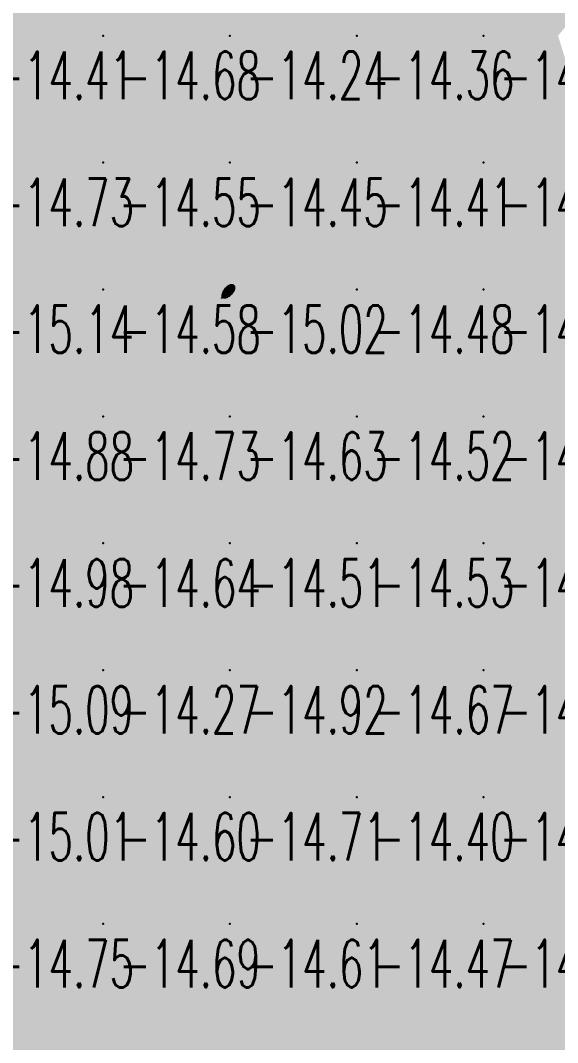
# Model space of a CAD drawing. Header units: millimetres. Extents: x 88261 to 90953, y 390274 to 392322.
# Drawn here: x 89603.7 to 89646.1, y 391417.9 to 391498.4 of the extents above; entities that cross this region are included whole.
import ezdxf
from ezdxf.enums import TextEntityAlignment as Align

# ---------------------------------------------------------------- set-up
doc = ezdxf.new("R2010")
doc.units = ezdxf.units.MM
doc.header["$LTSCALE"] = 25
for name, color, linetype in [('CN_04_00', 242, 'Continuous'), ('COTEAlt', 7, 'Continuous'), ('TN_COLORIAGE', 7, 'Continuous')]:
    doc.layers.add(name, color=color, linetype=linetype)
doc.styles.add('Simplex 1.0', font='Simplex.shx', dxfattribs={"width": 0.99, "height": 2.5})
doc.styles.get("Standard").update_dxf_attribs({"font": 'times.ttf'})

# ---------------------------------------------------------------- blocks, each defined once
blk = doc.blocks.new('COTE')
at = {"color": 0}
blk.add_point((0, 0), dxfattribs=at)
at = {"layer": 'COTEAlt'}
blk.add_attdef('ALT', text='', height=3.75, dxfattribs=at).set_placement((1.25, -1.25), align=Align.TOP_LEFT)

msp = doc.modelspace()

# ---------------------------------------------------------------- linework, layer by layer
at = {"layer": 'CN_04_00', "elevation": -15, "flags": 128}
msp.add_lwpolyline([(89620.593, 391477.262), (89620.605, 391477.314), (89620.611, 391477.362), (89620.61, 391477.406), (89620.604, 391477.447), (89620.592, 391477.483), (89620.575, 391477.514), (89620.553, 391477.54), (89620.525, 391477.561), (89620.493, 391477.577), (89620.457, 391477.588), (89620.417, 391477.593), (89620.374, 391477.592), (89620.327, 391477.585), (89620.278, 391477.572), (89620.226, 391477.553), (89620.172, 391477.527), (89620.116, 391477.496), (89620.06, 391477.458), (89620.004, 391477.414), (89619.949, 391477.364), (89619.896, 391477.309), (89619.844, 391477.247), (89619.797, 391477.18), (89619.753, 391477.108), (89619.714, 391477.032), (89619.682, 391476.956), (89619.658, 391476.882), (89619.644, 391476.813), (89619.641, 391476.75), (89619.651, 391476.697), (89619.674, 391476.656), (89619.712, 391476.628), (89619.763, 391476.615), (89619.824, 391476.613), (89619.893, 391476.623), (89619.967, 391476.642), (89620.043, 391476.671), (89620.119, 391476.707), (89620.192, 391476.75), (89620.261, 391476.799), (89620.323, 391476.852), (89620.381, 391476.909), (89620.432, 391476.968), (89620.477, 391477.029), (89620.516, 391477.089), (89620.548, 391477.149), (89620.574, 391477.207), (89620.593, 391477.262)], close=True, dxfattribs=at)
at = {"layer": 'TN_COLORIAGE', "color": 231}
for points in [[(89600.249, 391497.239, -14.587), (89610.249, 391497.239, -14.587), (89610.249, 391507.239, -14.587)], [(89600.249, 391507.239, -14.587), (89600.249, 391497.239, -14.587), (89610.249, 391507.239, -14.587)], [(89610.249, 391497.239, -14.279), (89620.249, 391497.239, -14.279), (89620.249, 391507.239, -14.279)], [(89610.249, 391507.239, -14.279), (89610.249, 391497.239, -14.279), (89620.249, 391507.239, -14.279)], [(89620.249, 391497.239, -14.201), (89630.249, 391497.239, -14.201), (89630.249, 391507.239, -14.201)], [(89620.249, 391507.239, -14.201), (89620.249, 391497.239, -14.201), (89630.249, 391507.239, -14.201)], [(89630.249, 391507.239, -14.28), (89630.249, 391497.239, -14.28), (89640.249, 391507.239, -14.28)], [(89630.249, 391497.239, -14.28), (89640.249, 391497.239, -14.28), (89640.249, 391507.239, -14.28)], [(89640.249, 391507.239, -14.073), (89640.249, 391497.239, -14.073), (89650.249, 391507.239, -14.073)], [(89640.249, 391497.239, -14), (89646.119, 391497.239, -14), (89650.249, 391507.239, -14), (89650.249, 391502.321, -14)], [(89600.249, 391487.239, -14.677), (89610.249, 391487.239, -14.677), (89610.249, 391497.239, -14.677)], [(89600.249, 391497.239, -14.677), (89600.249, 391487.239, -14.677), (89610.249, 391497.239, -14.677)], [(89610.249, 391487.239, -14.242), (89620.249, 391487.239, -14.242), (89620.249, 391497.239, -14.242)], [(89610.249, 391497.239, -14.242), (89610.249, 391487.239, -14.242), (89620.249, 391497.239, -14.242)], [(89620.249, 391487.239, -14.361), (89630.249, 391487.239, -14.361), (89630.249, 391497.239, -14.361)], [(89620.249, 391497.239, -14.361), (89620.249, 391487.239, -14.361), (89630.249, 391497.239, -14.361)], [(89630.249, 391497.239, -14.107), (89630.249, 391487.239, -14.107), (89640.249, 391497.239, -14.107)], [(89630.249, 391487.239, -14.107), (89640.249, 391487.239, -14.107), (89640.249, 391497.239, -14.107)], [(89640.249, 391487.239, -14), (89647.096, 391494.087, -14), (89640.249, 391497.239, -14), (89646.119, 391497.239, -14)], [(89640.249, 391487.239, -14), (89647.096, 391494.087, -14), (89650.249, 391487.239, -14), (89650.249, 391492.731, -14)], [(89600.249, 391480.608, -14.553), (89602.623, 391479.613, -14.553), (89600.249, 391487.239, -14.553), (89610.249, 391487.239, -14.553)], [(89602.743, 391477.239, -14.553), (89602.623, 391479.613, -14.553), (89610.249, 391477.239, -14.553), (89610.249, 391487.239, -14.553)], [(89619.755, 391477.239, -14.451), (89620.249, 391477.62, -14.451), (89610.249, 391477.239, -14.451), (89620.249, 391487.239, -14.451)], [(89610.249, 391487.239, -14.451), (89610.249, 391477.239, -14.451), (89620.249, 391487.239, -14.451)], [(89620.249, 391477.62, -14.41), (89620.605, 391477.595, -14.41), (89620.249, 391487.239, -14.41), (89630.249, 391487.239, -14.41)], [(89620.648, 391477.239, -14.41), (89620.605, 391477.595, -14.41), (89630.249, 391477.239, -14.41), (89630.249, 391487.239, -14.41)], [(89630.249, 391487.239, -14.164), (89630.249, 391477.239, -14.164), (89640.249, 391487.239, -14.164)], [(89630.249, 391477.239, -14.164), (89640.249, 391477.239, -14.164), (89640.249, 391487.239, -14.164)], [(89640.249, 391487.239, -14.092), (89640.249, 391477.239, -14.092), (89650.249, 391487.239, -14.092)], [(89640.249, 391477.239, -14.092), (89650.249, 391477.239, -14.092), (89650.249, 391487.239, -14.092)], [(89600.249, 391467.239, -14.581), (89610.249, 391467.239, -14.581), (89610.249, 391477.239, -14.581)], [(89600.249, 391471.889, -14.581), (89602.743, 391477.239, -14.581), (89600.249, 391467.239, -14.581), (89610.249, 391477.239, -14.581)], [(89619.511, 391476.501, -14.581), (89619.755, 391477.239, -14.581), (89610.249, 391467.239, -14.581), (89610.249, 391477.239, -14.581)], [(89619.511, 391476.501, -14.626), (89620.249, 391476.69, -14.626), (89610.249, 391467.239, -14.626), (89620.249, 391467.239, -14.626)], [(89620.249, 391467.239, -14.476), (89630.249, 391467.239, -14.476), (89630.249, 391477.239, -14.476)], [(89620.249, 391476.69, -14.476), (89620.648, 391477.239, -14.476), (89620.249, 391467.239, -14.476), (89630.249, 391477.239, -14.476)], [(89630.249, 391477.239, -14.376), (89630.249, 391467.239, -14.376), (89640.249, 391477.239, -14.376)], [(89630.249, 391467.239, -14.376), (89640.249, 391467.239, -14.376), (89640.249, 391477.239, -14.376)], [(89640.249, 391477.239, -14.644), (89640.249, 391467.239, -14.644), (89650.249, 391477.239, -14.644)], [(89640.249, 391467.239, -14.644), (89650.249, 391467.239, -14.644), (89650.249, 391477.239, -14.644)], [(89600.249, 391457.239, -14.727), (89610.249, 391457.239, -14.727), (89610.249, 391467.239, -14.727)], [(89600.249, 391467.239, -14.727), (89600.249, 391457.239, -14.727), (89610.249, 391467.239, -14.727)], [(89610.249, 391457.239, -14.626), (89620.249, 391457.239, -14.626), (89620.249, 391467.239, -14.626)], [(89610.249, 391467.239, -14.626), (89610.249, 391457.239, -14.626), (89620.249, 391467.239, -14.626)], [(89620.249, 391457.239, -14.521), (89630.249, 391457.239, -14.521), (89630.249, 391467.239, -14.521)], [(89620.249, 391467.239, -14.521), (89620.249, 391457.239, -14.521), (89630.249, 391467.239, -14.521)], [(89630.249, 391467.239, -14.464), (89630.249, 391457.239, -14.464), (89640.249, 391467.239, -14.464)], [(89630.249, 391457.239, -14.464), (89640.249, 391457.239, -14.464), (89640.249, 391467.239, -14.464)], [(89640.249, 391467.239, -14.014), (89640.249, 391457.239, -14.014), (89650.249, 391467.239, -14.014)], [(89640.249, 391457.239, -14), (89648.371, 391457.239, -14), (89650.249, 391467.239, -14), (89650.249, 391466.235, -14)], [(89600.249, 391455.541, -14.645), (89602.234, 391449.225, -14.645), (89600.249, 391457.239, -14.645), (89610.249, 391457.239, -14.645)], [(89602.234, 391449.225, -14.27), (89601.324, 391447.239, -14.27), (89610.249, 391457.239, -14.27), (89610.249, 391447.239, -14.27)], [(89610.249, 391447.239, -14.514), (89620.249, 391447.239, -14.514), (89620.249, 391457.239, -14.514)], [(89610.249, 391457.239, -14.514), (89610.249, 391447.239, -14.514), (89620.249, 391457.239, -14.514)], [(89620.249, 391447.239, -14.533), (89630.249, 391447.239, -14.533), (89630.249, 391457.239, -14.533)], [(89620.249, 391457.239, -14.533), (89620.249, 391447.239, -14.533), (89630.249, 391457.239, -14.533)], [(89630.249, 391457.239, -14.542), (89630.249, 391447.239, -14.542), (89640.249, 391457.239, -14.542)], [(89630.249, 391447.239, -14.542), (89640.249, 391447.239, -14.542), (89640.249, 391457.239, -14.542)], [(89640.249, 391457.239, -14), (89648.371, 391457.239, -14), (89640.249, 391447.239, -14), (89647.736, 391454.726, -14)], [(89647.736, 391454.726, -14.374), (89648.923, 391447.239, -14.374), (89640.249, 391447.239, -14.374)], [(89600.421, 391437.239, -14.27), (89600.344, 391437.335, -14.27), (89610.249, 391437.239, -14.27), (89610.249, 391447.239, -14.27)], [(89600.344, 391437.335, -14.27), (89601.324, 391447.239, -14.27), (89610.249, 391447.239, -14.27)], [(89610.249, 391437.239, -14.923), (89620.249, 391437.239, -14.923), (89620.249, 391447.239, -14.923)], [(89610.249, 391447.239, -14.923), (89610.249, 391437.239, -14.923), (89620.249, 391447.239, -14.923)], [(89620.249, 391437.239, -14.675), (89630.249, 391437.239, -14.675), (89630.249, 391447.239, -14.675)], [(89620.249, 391447.239, -14.675), (89620.249, 391437.239, -14.675), (89630.249, 391447.239, -14.675)], [(89630.249, 391447.239, -14.374), (89630.249, 391437.239, -14.374), (89640.249, 391447.239, -14.374)], [(89630.249, 391437.239, -14.374), (89640.249, 391437.239, -14.374), (89640.249, 391447.239, -14.374)], [(89640.249, 391447.239, -14), (89648.923, 391447.239, -14), (89640.249, 391437.239, -14), (89648.122, 391445.113, -14)], [(89648.122, 391445.113, -14.211), (89649.081, 391437.239, -14.211), (89640.249, 391437.239, -14.211)], [(89600.249, 391427.239, -14.599), (89610.249, 391427.239, -14.599), (89610.249, 391437.239, -14.599)], [(89600.249, 391436.962, -14.599), (89600.421, 391437.239, -14.599), (89600.249, 391427.239, -14.599), (89610.249, 391437.239, -14.599)], [(89610.249, 391427.239, -14.706), (89620.249, 391427.239, -14.706), (89620.249, 391437.239, -14.706)], [(89610.249, 391437.239, -14.706), (89610.249, 391427.239, -14.706), (89620.249, 391437.239, -14.706)], [(89620.249, 391427.239, -14.397), (89630.249, 391427.239, -14.397), (89630.249, 391437.239, -14.397)], [(89620.249, 391437.239, -14.397), (89620.249, 391427.239, -14.397), (89630.249, 391437.239, -14.397)], [(89630.249, 391437.239, -14.211), (89630.249, 391427.239, -14.211), (89640.249, 391437.239, -14.211)], [(89630.249, 391427.239, -14.211), (89640.249, 391427.239, -14.211), (89640.249, 391437.239, -14.211)], [(89640.249, 391427.239, -14), (89649.117, 391436.108, -14), (89640.249, 391437.239, -14), (89649.081, 391437.239, -14)], [(89640.249, 391427.239, -14), (89649.117, 391436.108, -14), (89650.249, 391427.239, -14), (89650.249, 391436.078, -14)], [(89600.249, 391417.239, -14.689), (89610.249, 391417.239, -14.689), (89610.249, 391427.239, -14.689)], [(89600.249, 391427.239, -14.689), (89600.249, 391417.239, -14.689), (89610.249, 391427.239, -14.689)], [(89610.249, 391417.239, -14.611), (89620.249, 391417.239, -14.611), (89620.249, 391427.239, -14.611)], [(89610.249, 391427.239, -14.611), (89610.249, 391417.239, -14.611), (89620.249, 391427.239, -14.611)], [(89620.249, 391417.239, -14.466), (89630.249, 391417.239, -14.466), (89630.249, 391427.239, -14.466)], [(89620.249, 391427.239, -14.466), (89620.249, 391417.239, -14.466), (89630.249, 391427.239, -14.466)], [(89630.249, 391427.239, -14.219), (89630.249, 391417.239, -14.219), (89640.249, 391427.239, -14.219)], [(89630.249, 391417.239, -14.219), (89640.249, 391417.239, -14.219), (89640.249, 391427.239, -14.219)], [(89640.249, 391427.239, -14.213), (89640.249, 391417.239, -14.213), (89650.249, 391427.239, -14.213)], [(89640.249, 391417.239, -14.213), (89650.249, 391417.239, -14.213), (89650.249, 391427.239, -14.213)]]:
    msp.add_solid(points, dxfattribs=at)
at = {"layer": 'TN_COLORIAGE', "color": 241}
for points in [[(89620.249, 391477.62, -15.022), (89619.755, 391477.239, -15.022), (89620.249, 391477.239, -15.022)], [(89620.605, 391477.595, -15.022), (89620.249, 391477.62, -15.022), (89620.249, 391477.239, -15.022)], [(89620.605, 391477.595, -15.022), (89620.648, 391477.239, -15.022), (89620.249, 391477.239, -15.022)], [(89620.249, 391476.69, -15.022), (89619.511, 391476.501, -15.022), (89620.249, 391477.239, -15.022)], [(89619.755, 391477.239, -15.022), (89619.511, 391476.501, -15.022), (89620.249, 391477.239, -15.022)], [(89620.648, 391477.239, -15.022), (89620.249, 391476.69, -15.022), (89620.249, 391477.239, -15.022)]]:
    msp.add_solid(points, dxfattribs=at)

# ---------------------------------------------------------------- block references
at = {"layer": 'COTEAlt'}
ref = msp.add_blockref('COTE', (89600.249, 391497.239), dxfattribs=at)
ref.add_attrib('ALT', '-14.41', dxfattribs={"height": 3.75, "style": 'Simplex 1.0', "width": 0.6}).set_placement((89601.499, 391495.989), align=Align.TOP_LEFT)
ref = msp.add_blockref('COTE', (89610.249, 391497.239), dxfattribs=at)
ref.add_attrib('ALT', '-14.68', dxfattribs={"height": 3.75, "style": 'Simplex 1.0', "width": 0.6}).set_placement((89611.499, 391495.989), align=Align.TOP_LEFT)
ref = msp.add_blockref('COTE', (89620.249, 391497.239), dxfattribs=at)
ref.add_attrib('ALT', '-14.24', dxfattribs={"height": 3.75, "style": 'Simplex 1.0', "width": 0.6}).set_placement((89621.499, 391495.989), align=Align.TOP_LEFT)
ref = msp.add_blockref('COTE', (89630.249, 391497.239), dxfattribs=at)
ref.add_attrib('ALT', '-14.36', dxfattribs={"height": 3.75, "style": 'Simplex 1.0', "width": 0.6}).set_placement((89631.499, 391495.989), align=Align.TOP_LEFT)
ref = msp.add_blockref('COTE', (89640.249, 391497.239), dxfattribs=at)
ref.add_attrib('ALT', '-14.11', dxfattribs={"height": 3.75, "style": 'Simplex 1.0', "width": 0.6}).set_placement((89641.499, 391495.989), align=Align.TOP_LEFT)
ref = msp.add_blockref('COTE', (89600.249, 391487.239), dxfattribs=at)
ref.add_attrib('ALT', '-14.73', dxfattribs={"height": 3.75, "style": 'Simplex 1.0', "width": 0.6}).set_placement((89601.499, 391485.989), align=Align.TOP_LEFT)
ref = msp.add_blockref('COTE', (89610.249, 391487.239), dxfattribs=at)
ref.add_attrib('ALT', '-14.55', dxfattribs={"height": 3.75, "style": 'Simplex 1.0', "width": 0.6}).set_placement((89611.499, 391485.989), align=Align.TOP_LEFT)
ref = msp.add_blockref('COTE', (89620.249, 391487.239), dxfattribs=at)
ref.add_attrib('ALT', '-14.45', dxfattribs={"height": 3.75, "style": 'Simplex 1.0', "width": 0.6}).set_placement((89621.499, 391485.989), align=Align.TOP_LEFT)
ref = msp.add_blockref('COTE', (89630.249, 391487.239), dxfattribs=at)
ref.add_attrib('ALT', '-14.41', dxfattribs={"height": 3.75, "style": 'Simplex 1.0', "width": 0.6}).set_placement((89631.499, 391485.989), align=Align.TOP_LEFT)
ref = msp.add_blockref('COTE', (89640.249, 391487.239), dxfattribs=at)
ref.add_attrib('ALT', '-14.16', dxfattribs={"height": 3.75, "style": 'Simplex 1.0', "width": 0.6}).set_placement((89641.499, 391485.989), align=Align.TOP_LEFT)
ref = msp.add_blockref('COTE', (89600.249, 391477.239), dxfattribs=at)
ref.add_attrib('ALT', '-15.14', dxfattribs={"height": 3.75, "style": 'Simplex 1.0', "width": 0.6}).set_placement((89601.499, 391475.989), align=Align.TOP_LEFT)
ref = msp.add_blockref('COTE', (89610.249, 391477.239), dxfattribs=at)
ref.add_attrib('ALT', '-14.58', dxfattribs={"height": 3.75, "style": 'Simplex 1.0', "width": 0.6}).set_placement((89611.499, 391475.989), align=Align.TOP_LEFT)
ref = msp.add_blockref('COTE', (89620.249, 391477.239), dxfattribs=at)
ref.add_attrib('ALT', '-15.02', dxfattribs={"height": 3.75, "style": 'Simplex 1.0', "width": 0.6}).set_placement((89621.499, 391475.989), align=Align.TOP_LEFT)
ref = msp.add_blockref('COTE', (89630.249, 391477.239), dxfattribs=at)
ref.add_attrib('ALT', '-14.48', dxfattribs={"height": 3.75, "style": 'Simplex 1.0', "width": 0.6}).set_placement((89631.499, 391475.989), align=Align.TOP_LEFT)
ref = msp.add_blockref('COTE', (89640.249, 391477.239), dxfattribs=at)
ref.add_attrib('ALT', '-14.38', dxfattribs={"height": 3.75, "style": 'Simplex 1.0', "width": 0.6}).set_placement((89641.499, 391475.989), align=Align.TOP_LEFT)
ref = msp.add_blockref('COTE', (89600.249, 391467.239), dxfattribs=at)
ref.add_attrib('ALT', '-14.88', dxfattribs={"height": 3.75, "style": 'Simplex 1.0', "width": 0.6}).set_placement((89601.499, 391465.989), align=Align.TOP_LEFT)
ref = msp.add_blockref('COTE', (89610.249, 391467.239), dxfattribs=at)
ref.add_attrib('ALT', '-14.73', dxfattribs={"height": 3.75, "style": 'Simplex 1.0', "width": 0.6}).set_placement((89611.499, 391465.989), align=Align.TOP_LEFT)
ref = msp.add_blockref('COTE', (89620.249, 391467.239), dxfattribs=at)
ref.add_attrib('ALT', '-14.63', dxfattribs={"height": 3.75, "style": 'Simplex 1.0', "width": 0.6}).set_placement((89621.499, 391465.989), align=Align.TOP_LEFT)
ref = msp.add_blockref('COTE', (89630.249, 391467.239), dxfattribs=at)
ref.add_attrib('ALT', '-14.52', dxfattribs={"height": 3.75, "style": 'Simplex 1.0', "width": 0.6}).set_placement((89631.499, 391465.989), align=Align.TOP_LEFT)
ref = msp.add_blockref('COTE', (89640.249, 391467.239), dxfattribs=at)
ref.add_attrib('ALT', '-14.46', dxfattribs={"height": 3.75, "style": 'Simplex 1.0', "width": 0.6}).set_placement((89641.499, 391465.989), align=Align.TOP_LEFT)
ref = msp.add_blockref('COTE', (89600.249, 391457.239), dxfattribs=at)
ref.add_attrib('ALT', '-14.98', dxfattribs={"height": 3.75, "style": 'Simplex 1.0', "width": 0.6}).set_placement((89601.499, 391455.989), align=Align.TOP_LEFT)
ref = msp.add_blockref('COTE', (89610.249, 391457.239), dxfattribs=at)
ref.add_attrib('ALT', '-14.64', dxfattribs={"height": 3.75, "style": 'Simplex 1.0', "width": 0.6}).set_placement((89611.499, 391455.989), align=Align.TOP_LEFT)
ref = msp.add_blockref('COTE', (89620.249, 391457.239), dxfattribs=at)
ref.add_attrib('ALT', '-14.51', dxfattribs={"height": 3.75, "style": 'Simplex 1.0', "width": 0.6}).set_placement((89621.499, 391455.989), align=Align.TOP_LEFT)
ref = msp.add_blockref('COTE', (89630.249, 391457.239), dxfattribs=at)
ref.add_attrib('ALT', '-14.53', dxfattribs={"height": 3.75, "style": 'Simplex 1.0', "width": 0.6}).set_placement((89631.499, 391455.989), align=Align.TOP_LEFT)
ref = msp.add_blockref('COTE', (89640.249, 391457.239), dxfattribs=at)
ref.add_attrib('ALT', '-14.54', dxfattribs={"height": 3.75, "style": 'Simplex 1.0', "width": 0.6}).set_placement((89641.499, 391455.989), align=Align.TOP_LEFT)
ref = msp.add_blockref('COTE', (89600.249, 391447.239), dxfattribs=at)
ref.add_attrib('ALT', '-15.09', dxfattribs={"height": 3.75, "style": 'Simplex 1.0', "width": 0.6}).set_placement((89601.499, 391445.989), align=Align.TOP_LEFT)
ref = msp.add_blockref('COTE', (89610.249, 391447.239), dxfattribs=at)
ref.add_attrib('ALT', '-14.27', dxfattribs={"height": 3.75, "style": 'Simplex 1.0', "width": 0.6}).set_placement((89611.499, 391445.989), align=Align.TOP_LEFT)
ref = msp.add_blockref('COTE', (89620.249, 391447.239), dxfattribs=at)
ref.add_attrib('ALT', '-14.92', dxfattribs={"height": 3.75, "style": 'Simplex 1.0', "width": 0.6}).set_placement((89621.499, 391445.989), align=Align.TOP_LEFT)
ref = msp.add_blockref('COTE', (89630.249, 391447.239), dxfattribs=at)
ref.add_attrib('ALT', '-14.67', dxfattribs={"height": 3.75, "style": 'Simplex 1.0', "width": 0.6}).set_placement((89631.499, 391445.989), align=Align.TOP_LEFT)
ref = msp.add_blockref('COTE', (89640.249, 391447.239), dxfattribs=at)
ref.add_attrib('ALT', '-14.37', dxfattribs={"height": 3.75, "style": 'Simplex 1.0', "width": 0.6}).set_placement((89641.499, 391445.989), align=Align.TOP_LEFT)
ref = msp.add_blockref('COTE', (89600.249, 391437.239), dxfattribs=at)
ref.add_attrib('ALT', '-15.01', dxfattribs={"height": 3.75, "style": 'Simplex 1.0', "width": 0.6}).set_placement((89601.499, 391435.989), align=Align.TOP_LEFT)
ref = msp.add_blockref('COTE', (89610.249, 391437.239), dxfattribs=at)
ref.add_attrib('ALT', '-14.60', dxfattribs={"height": 3.75, "style": 'Simplex 1.0', "width": 0.6}).set_placement((89611.499, 391435.989), align=Align.TOP_LEFT)
ref = msp.add_blockref('COTE', (89620.249, 391437.239), dxfattribs=at)
ref.add_attrib('ALT', '-14.71', dxfattribs={"height": 3.75, "style": 'Simplex 1.0', "width": 0.6}).set_placement((89621.499, 391435.989), align=Align.TOP_LEFT)
ref = msp.add_blockref('COTE', (89630.249, 391437.239), dxfattribs=at)
ref.add_attrib('ALT', '-14.40', dxfattribs={"height": 3.75, "style": 'Simplex 1.0', "width": 0.6}).set_placement((89631.499, 391435.989), align=Align.TOP_LEFT)
ref = msp.add_blockref('COTE', (89640.249, 391437.239), dxfattribs=at)
ref.add_attrib('ALT', '-14.21', dxfattribs={"height": 3.75, "style": 'Simplex 1.0', "width": 0.6}).set_placement((89641.499, 391435.989), align=Align.TOP_LEFT)
ref = msp.add_blockref('COTE', (89600.249, 391427.239), dxfattribs=at)
ref.add_attrib('ALT', '-14.75', dxfattribs={"height": 3.75, "style": 'Simplex 1.0', "width": 0.6}).set_placement((89601.499, 391425.989), align=Align.TOP_LEFT)
ref = msp.add_blockref('COTE', (89610.249, 391427.239), dxfattribs=at)
ref.add_attrib('ALT', '-14.69', dxfattribs={"height": 3.75, "style": 'Simplex 1.0', "width": 0.6}).set_placement((89611.499, 391425.989), align=Align.TOP_LEFT)
ref = msp.add_blockref('COTE', (89620.249, 391427.239), dxfattribs=at)
ref.add_attrib('ALT', '-14.61', dxfattribs={"height": 3.75, "style": 'Simplex 1.0', "width": 0.6}).set_placement((89621.499, 391425.989), align=Align.TOP_LEFT)
ref = msp.add_blockref('COTE', (89630.249, 391427.239), dxfattribs=at)
ref.add_attrib('ALT', '-14.47', dxfattribs={"height": 3.75, "style": 'Simplex 1.0', "width": 0.6}).set_placement((89631.499, 391425.989), align=Align.TOP_LEFT)
ref = msp.add_blockref('COTE', (89640.249, 391427.239), dxfattribs=at)
ref.add_attrib('ALT', '-14.22', dxfattribs={"height": 3.75, "style": 'Simplex 1.0', "width": 0.6}).set_placement((89641.499, 391425.989), align=Align.TOP_LEFT)

doc.saveas('drawing.dxf')
